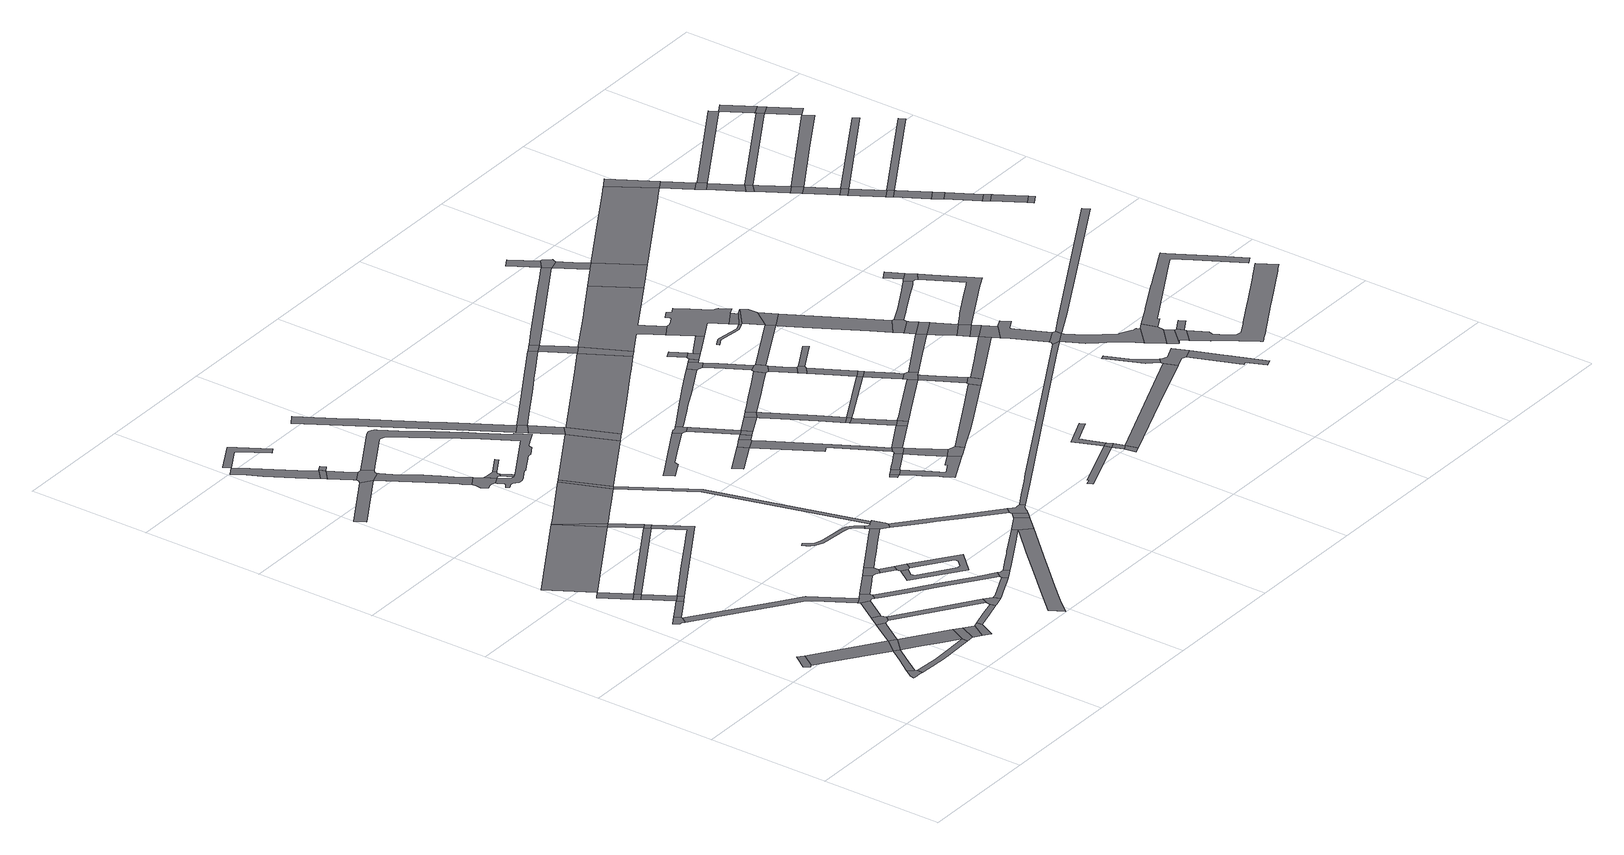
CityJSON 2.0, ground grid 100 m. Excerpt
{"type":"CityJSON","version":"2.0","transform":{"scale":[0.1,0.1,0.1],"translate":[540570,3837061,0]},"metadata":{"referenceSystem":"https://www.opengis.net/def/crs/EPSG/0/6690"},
"CityObjects":{
"road1":{"type":"Road","geometry":[{"type":"MultiSurface","lod":"1","boundaries":[[[0,1,2,3,4,5,6]]]}]},
"road2":{"type":"Road","geometry":[{"type":"MultiSurface","lod":"1","boundaries":[[[7,8,9,10,11,12,13,14,15,16]]]}]},
"road3":{"type":"Road","attributes":{"RoadStructureAttribute.sectionType":"1"},"geometry":[{"type":"MultiSurface","lod":"1","boundaries":[[[17,18,6,5,19,20,21,22,23]]]}]},
"road4":{"type":"Road","geometry":[{"type":"MultiSurface","lod":"1","boundaries":[[[24,25,26,27,28,29,30]]]}]},
"road5":{"type":"Road","attributes":{"RoadStructureAttribute.sectionType":"1"},"geometry":[{"type":"MultiSurface","lod":"1","boundaries":[[[22,31,7,16,32,33]]]}]},
"road6":{"type":"Road","attributes":{"RoadStructureAttribute.sectionType":"1"},"geometry":[{"type":"MultiSurface","lod":"1","boundaries":[[[34,35,36,37,15,14,38,39,40,41,42,43,44,45,46]]]}]},
"road7":{"type":"Road","attributes":{"RoadStructureAttribute.sectionType":"1"},"geometry":[{"type":"MultiSurface","lod":"1","boundaries":[[[47,48,24,30,49,50]]]}]},
"road8":{"type":"Road","attributes":{"RoadStructureAttribute.sectionType":"1"},"geometry":[{"type":"MultiSurface","lod":"1","boundaries":[[[51,52,53,54]]]}]},
"road9":{"type":"Road","geometry":[{"type":"MultiSurface","lod":"1","boundaries":[[[23,22,33,55]]]}]},
"road10":{"type":"Road","geometry":[{"type":"MultiSurface","lod":"1","boundaries":[[[54,53,56,57]]]}]},
"road11":{"type":"Road","attributes":{"RoadStructureAttribute.sectionType":"1"},"geometry":[{"type":"MultiSurface","lod":"1","boundaries":[[[57,56,47,58]]]}]},
"road12":{"type":"Road","geometry":[{"type":"MultiSurface","lod":"1","boundaries":[[[58,47,50,59]]]}]},
"road13":{"type":"Road","attributes":{"RoadStructureAttribute.sectionType":"1"},"geometry":[{"type":"MultiSurface","lod":"1","boundaries":[[[55,33,60,61,62,46,63]]]}]},
"road14":{"type":"Road","attributes":{"RoadStructureAttribute.sectionType":"1"},"geometry":[{"type":"MultiSurface","lod":"1","boundaries":[[[64,23,55,65,66,67]]]}]},
"road15":{"type":"Road","attributes":{"RoadStructureAttribute.sectionType":"1"},"geometry":[{"type":"MultiSurface","lod":"1","boundaries":[[[68,69,70,29,28,71,72,73,74,75,76]]]}]},
"road16":{"type":"Road","geometry":[{"type":"MultiSurface","lod":"1","boundaries":[[[77,78,64,67,79,80,81,82,83]]]}]},
"road17":{"type":"Road","geometry":[{"type":"MultiSurface","lod":"1","boundaries":[[[63,46,45,84,85,86]]]}]},
"road18":{"type":"Road","attributes":{"RoadStructureAttribute.sectionType":"1"},"geometry":[{"type":"MultiSurface","lod":"1","boundaries":[[[86,85,87,88,89]]]}]},
"road19":{"type":"Road","attributes":{"RoadStructureAttribute.sectionType":"1"},"geometry":[{"type":"MultiSurface","lod":"1","boundaries":[[[90,91,51,92]]]}]},
"road20":{"type":"Road","geometry":[{"type":"MultiSurface","lod":"1","boundaries":[[[93,94,89,88,95,96,97]]]}]},
"road21":{"type":"Road","attributes":{"RoadStructureAttribute.sectionType":"1"},"geometry":[{"type":"MultiSurface","lod":"1","boundaries":[[[98,99,77,83,100,101]]]}]},
"road22":{"type":"Road","attributes":{"RoadStructureAttribute.sectionType":"1"},"geometry":[{"type":"MultiSurface","lod":"1","boundaries":[[[102,54,57,103,104]]]}]},
"road23":{"type":"Road","geometry":[{"type":"MultiSurface","lod":"1","boundaries":[[[105,76,75,106,98,101,107,108,109,110,111,112]]]}]},
"road24":{"type":"Road","attributes":{"RoadStructureAttribute.sectionType":"1"},"geometry":[{"type":"MultiSurface","lod":"1","boundaries":[[[82,81,113,114]]]}]},
"road25":{"type":"Road","attributes":{"RoadStructureAttribute.sectionType":"1"},"geometry":[{"type":"MultiSurface","lod":"1","boundaries":[[[115,116,93,97,117,118,119]]]}]},
"road26":{"type":"Road","attributes":{"RoadStructureAttribute.sectionType":"1"},"geometry":[{"type":"MultiSurface","lod":"1","boundaries":[[[120,121,104,122,123,124,125,58,59]]]}]},
"road27":{"type":"Road","attributes":{"RoadStructureAttribute.sectionType":"1"},"geometry":[{"type":"MultiSurface","lod":"1","boundaries":[[[126,127,128,129]]]}]},
"road28":{"type":"Road","attributes":{"RoadStructureAttribute.sectionType":"1"},"geometry":[{"type":"MultiSurface","lod":"1","boundaries":[[[130,105,112,131,132]]]}]},
"road29":{"type":"Road","geometry":[{"type":"MultiSurface","lod":"1","boundaries":[[[114,113,115,119,133,134,135,136,137]]]}]},
"road30":{"type":"Road","attributes":{"RoadStructureAttribute.sectionType":"1"},"geometry":[{"type":"MultiSurface","lod":"1","boundaries":[[[138,139,140,141,142,143,144,145,146,147,148]]]}]},
"road31":{"type":"Road","geometry":[{"type":"MultiSurface","lod":"1","boundaries":[[[90,92,149]]]}]},
"road32":{"type":"Road","attributes":{"RoadStructureAttribute.sectionType":"1"},"geometry":[{"type":"MultiSurface","lod":"1","boundaries":[[[150,151,152,153,154,155,156,109,108,157,158,159,160,161,162]]]}]},
"road33":{"type":"Road","geometry":[{"type":"MultiSurface","lod":"1","boundaries":[[[163,130,132,164,165,166,167]]]}]},
"road34":{"type":"Road","geometry":[{"type":"MultiSurface","lod":"1","boundaries":[[[168,148,147,169,170]]]}]},
"road35":{"type":"Road","attributes":{"RoadStructureAttribute.sectionType":"1"},"geometry":[{"type":"MultiSurface","lod":"1","boundaries":[[[171,149,92,102,172]]]}]},
"road36":{"type":"Road","attributes":{"RoadStructureAttribute.sectionType":"1"},"geometry":[{"type":"MultiSurface","lod":"1","boundaries":[[[173,170,169,174,175,176]]]}]},
"road37":{"type":"Road","attributes":{"RoadStructureAttribute.sectionType":"1"},"geometry":[{"type":"MultiSurface","lod":"1","boundaries":[[[166,165,177,178]]]}]},
"road38":{"type":"Road","attributes":{"RoadStructureAttribute.sectionType":"1"},"geometry":[{"type":"MultiSurface","lod":"1","boundaries":[[[179,180,181,182,183,184,185,186,140]]]}]},
"road39":{"type":"Road","geometry":[{"type":"MultiSurface","lod":"1","boundaries":[[[172,102,104,121]]]}]},
"road40":{"type":"Road","geometry":[{"type":"MultiSurface","lod":"1","boundaries":[[[187,188,189,190,176,175,191,126,129,192,193,194,195,196,197]]]}]},
"road41":{"type":"Road","geometry":[{"type":"MultiSurface","lod":"1","boundaries":[[[198,199,200,201,168,170]]]}]},
"road42":{"type":"Road","attributes":{"RoadStructureAttribute.sectionType":"1"},"geometry":[{"type":"MultiSurface","lod":"1","boundaries":[[[202,203,137,136,204,205,206,207]]]}]},
"road43":{"type":"Road","geometry":[{"type":"MultiSurface","lod":"1","boundaries":[[[178,177,208,209,210,211]]]}]},
"road44":{"type":"Road","attributes":{"RoadStructureAttribute.sectionType":"1"},"geometry":[{"type":"MultiSurface","lod":"1","boundaries":[[[212,213,214,215,216,217,192,129,218,219,220,221,222]]]}]},
"road45":{"type":"Road","attributes":{"RoadStructureAttribute.sectionType":"1"},"geometry":[{"type":"MultiSurface","lod":"1","boundaries":[[[223,224,90,149,225,226,227,228,229]]]}]},
"road46":{"type":"Road","attributes":{"RoadStructureAttribute.sectionType":"1"},"geometry":[{"type":"MultiSurface","lod":"1","boundaries":[[[230,231,232,211,210,233,234,235,236,237,238,209,208]]]}]},
"road47":{"type":"Road","geometry":[{"type":"MultiSurface","lod":"1","boundaries":[[[239,162,161,202,207,240,241,242]]]}]},
"road48":{"type":"Road","geometry":[{"type":"MultiSurface","lod":"1","boundaries":[[[243,222,221,244,245,246,247,248,249,250,251]]]}]},
"road49":{"type":"Road","attributes":{"RoadStructureAttribute.sectionType":"1"},"geometry":[{"type":"MultiSurface","lod":"1","boundaries":[[[252,253,254,255,163,167,256,257,258,259]]]}]},
"road50":{"type":"Road","attributes":{"RoadStructureAttribute.sectionType":"1"},"geometry":[{"type":"MultiSurface","lod":"1","boundaries":[[[260,261,262,263,264,265,266,267,268,269,270,271,272,273,274,275,276,277,278,279,280,281,282,283,284,285,286,287]]]}]},
"road51":{"type":"Road","geometry":[{"type":"MultiSurface","lod":"1","boundaries":[[[288,289,290,291,251,250,292,293,294,295,296,297,298,299]]]}]},
"road52":{"type":"Road","attributes":{"RoadStructureAttribute.sectionType":"1"},"geometry":[{"type":"MultiSurface","lod":"1","boundaries":[[[300,301,302,303,304,305,306,307,308,309,310,311,312]]]}]},
"road53":{"type":"Road","geometry":[{"type":"MultiSurface","lod":"1","boundaries":[[[313,295,294,314,315,316,317,318]]]}]},
"road54":{"type":"Road","geometry":[{"type":"MultiSurface","lod":"1","boundaries":[[[319,223,229,320]]]}]},
"road55":{"type":"Road","geometry":[{"type":"MultiSurface","lod":"1","boundaries":[[[321,322,299,298]]]}]},
"road56":{"type":"Road","attributes":{"RoadStructureAttribute.sectionType":"1"},"geometry":[{"type":"MultiSurface","lod":"1","boundaries":[[[323,320,229,324,325,326]]]}]},
"road57":{"type":"Road","attributes":{"RoadStructureAttribute.sectionType":"1"},"geometry":[{"type":"MultiSurface","lod":"1","boundaries":[[[327,328,329,330,331,332,333,334,335,336,337,338,339,340,341,342,343,344,345,346,347,348,349,350,351,352,353,354,355,356,357,358,359,360,361,362,363,364,365,366,367,368,369,370,187,197,371,372,373,374,375,376,377,378,379,380,381,382,383,384,385,386,387,388,318,317,389,390,391,392,250,249]]]}]},
"road58":{"type":"Road","attributes":{"RoadStructureAttribute.sectionType":"1"},"geometry":[{"type":"MultiSurface","lod":"1","boundaries":[[[393,394,395,396,397,242,241,398,399,400,401,402]]]}]},
"road59":{"type":"Road","geometry":[{"type":"MultiSurface","lod":"1","boundaries":[[[403,404,405,406,326,325,407,408,409,410,287,286,252,259,411,412]]]}]},
"road60":{"type":"Road","attributes":{"RoadStructureAttribute.sectionType":"1"},"geometry":[{"type":"MultiSurface","lod":"1","boundaries":[[[413,319,320,414,415]]]}]},
"road61":{"type":"Road","attributes":{"RoadStructureAttribute.sectionType":"1"},"geometry":[{"type":"MultiSurface","lod":"1","boundaries":[[[416,417,418,419,420,421,422,423,424,425,426,427,428,429,430,431,432]]]}]},
"road62":{"type":"Road","attributes":{"RoadStructureAttribute.sectionType":"1"},"geometry":[{"type":"MultiSurface","lod":"1","boundaries":[[[433,434,435,436,437,438,412,411,439,440,441,442,443,444,445,446]]]}]},
"road63":{"type":"Road","geometry":[{"type":"MultiSurface","lod":"1","boundaries":[[[447,448,449,450,393,402,300,312,451,452]]]}]},
"road64":{"type":"Road","geometry":[{"type":"MultiSurface","lod":"1","boundaries":[[[432,431,430,429,453,454]]]}]},
"road65":{"type":"Road","geometry":[{"type":"MultiSurface","lod":"1","boundaries":[[[455,456,457,458,459,460,461,462,463,464]]]}]},
"road66":{"type":"Road","attributes":{"RoadStructureAttribute.sectionType":"1"},"geometry":[{"type":"MultiSurface","lod":"1","boundaries":[[[465,447,452,466]]]}]},
"road67":{"type":"Road","attributes":{"RoadStructureAttribute.sectionType":"1"},"geometry":[{"type":"MultiSurface","lod":"1","boundaries":[[[467,454,453,413,468]]]}]},
"road68":{"type":"Road","geometry":[{"type":"MultiSurface","lod":"1","boundaries":[[[469,470,471,472,446,445,465,466,473,474,475,476,477,478,479]]]}]},
"road69":{"type":"Road","geometry":[{"type":"MultiSurface","lod":"1","boundaries":[[[468,413,415,480,481,482]]]}]},
"road70":{"type":"Road","geometry":[{"type":"MultiSurface","lod":"1","boundaries":[[[483,484,485,486]]]}]},
"road71":{"type":"Road","geometry":[{"type":"MultiSurface","lod":"1","boundaries":[[[487,488,489,490,491,492]]]}]},
"road72":{"type":"Road","geometry":[{"type":"MultiSurface","lod":"1","boundaries":[[[493,494,487,492,495,496]]]}]},
"road73":{"type":"Road","geometry":[{"type":"MultiSurface","lod":"1","boundaries":[[[497,498,483,486,499,500]]]}]},
"road74":{"type":"Road","geometry":[{"type":"MultiSurface","lod":"1","boundaries":[[[501,502,503,455,464,504,505,506]]]}]},
"road75":{"type":"Road","attributes":{"RoadStructureAttribute.sectionType":"1"},"geometry":[{"type":"MultiSurface","lod":"1","boundaries":[[[507,497,500,508]]]}]},
"road76":{"type":"Road","attributes":{"RoadStructureAttribute.sectionType":"1"},"geometry":[{"type":"MultiSurface","lod":"1","boundaries":[[[509,505,504,507,510]]]}]},
"road77":{"type":"Road","geometry":[{"type":"MultiSurface","lod":"1","boundaries":[[[511,512,513,514,515,493,496,516,517,518,519,520]]]}]},
"road78":{"type":"Road","attributes":{"RoadStructureAttribute.sectionType":"1"},"geometry":[{"type":"MultiSurface","lod":"1","boundaries":[[[521,522,499,486,523,524,525,526,527]]]}]},
"road79":{"type":"Road","geometry":[{"type":"MultiSurface","lod":"1","boundaries":[[[528,529,530,531,532,533,534,535,536,537,495,492,538,539,540,541,542,543,544,545,546,547,548]]]}]},
"road80":{"type":"Road","geometry":[{"type":"MultiSurface","lod":"1","boundaries":[[[510,507,508,549]]]}]},
"road81":{"type":"Road","attributes":{"RoadStructureAttribute.sectionType":"1"},"geometry":[{"type":"MultiSurface","lod":"1","boundaries":[[[550,551,432,454,552,553,554,555,556,557]]]}]},
"road82":{"type":"Road","geometry":[{"type":"MultiSurface","lod":"1","boundaries":[[[527,526,558,559,560,511,520,561,562]]]}]},
"road83":{"type":"Road","attributes":{"RoadStructureAttribute.sectionType":"1"},"geometry":[{"type":"MultiSurface","lod":"1","boundaries":[[[563,564,510,549,565]]]}]},
"road84":{"type":"Road","attributes":{"RoadStructureAttribute.sectionType":"1"},"geometry":[{"type":"MultiSurface","lod":"1","boundaries":[[[566,567,561,520,568,548,569]]]}]},
"road85":{"type":"Road","attributes":{"RoadStructureAttribute.sectionType":"1"},"geometry":[{"type":"MultiSurface","lod":"1","boundaries":[[[570,571,572,482,481,573,574,575,576,577,578,579]]]}]},
"road86":{"type":"Road","geometry":[{"type":"MultiSurface","lod":"1","boundaries":[[[580,581,569,548,547,582,583,584]]]}]},
"road87":{"type":"Road","geometry":[{"type":"MultiSurface","lod":"1","boundaries":[[[585,563,565,586]]]}]},
"road88":{"type":"Road","attributes":{"RoadStructureAttribute.sectionType":"1"},"geometry":[{"type":"MultiSurface","lod":"1","boundaries":[[[587,527,562,588]]]}]},
"road89":{"type":"Road","attributes":{"RoadStructureAttribute.sectionType":"1"},"geometry":[{"type":"MultiSurface","lod":"1","boundaries":[[[589,590,591,592,593,594,501,506,595,596,597,598,599,600]]]}]},
"road90":{"type":"Road","attributes":{"RoadStructureAttribute.sectionType":"1"},"geometry":[{"type":"MultiSurface","lod":"1","boundaries":[[[601,602,603,586,565,604,605,606,607,608,609]]]}]},
"road91":{"type":"Road","attributes":{"RoadStructureAttribute.sectionType":"1"},"geometry":[{"type":"MultiSurface","lod":"1","boundaries":[[[610,611,612,613,614,615,616,617]]]}]},
"road92":{"type":"Road","geometry":[{"type":"MultiSurface","lod":"1","boundaries":[[[609,608,618,619]]]}]},
"road93":{"type":"Road","attributes":{"RoadStructureAttribute.sectionType":"1"},"geometry":[{"type":"MultiSurface","lod":"1","boundaries":[[[620,619,618,621,622,623,587,624]]]}]},
"road94":{"type":"Road","geometry":[{"type":"MultiSurface","lod":"1","boundaries":[[[624,587,588,625]]]}]},
"road95":{"type":"Road","attributes":{"RoadStructureAttribute.sectionType":"1"},"geometry":[{"type":"MultiSurface","lod":"1","boundaries":[[[626,627,628,629,630,585,586,631,632,633,634]]]}]},
"road96":{"type":"Road","geometry":[{"type":"MultiSurface","lod":"1","boundaries":[[[635,636,637,638,639,550,557,640]]]}]},
"road97":{"type":"Road","attributes":{"RoadStructureAttribute.sectionType":"1"},"geometry":[{"type":"MultiSurface","lod":"1","boundaries":[[[641,642,640,557,643,644,645]]]}]},
"road98":{"type":"Road","geometry":[{"type":"MultiSurface","lod":"1","boundaries":[[[646,610,617,647]]]}]},
"road99":{"type":"Road","attributes":{"RoadStructureAttribute.sectionType":"1"},"geometry":[{"type":"MultiSurface","lod":"1","boundaries":[[[647,617,648,649]]]}]},
"road100":{"type":"Road","geometry":[{"type":"MultiSurface","lod":"1","boundaries":[[[649,648,650,651]]]}]},
"road101":{"type":"Road","attributes":{"RoadStructureAttribute.sectionType":"1"},"geometry":[{"type":"MultiSurface","lod":"1","boundaries":[[[652,653,609,619,654,655,656,657]]]}]},
"road102":{"type":"Road","geometry":[{"type":"MultiSurface","lod":"1","boundaries":[[[645,644,570,579,658]]]}]},
"road103":{"type":"Road","attributes":{"RoadStructureAttribute.sectionType":"1"},"geometry":[{"type":"MultiSurface","lod":"1","boundaries":[[[659,660,661,662,663,584,583,664,665,666,667,668]]]}]},
"road104":{"type":"Road","attributes":{"RoadStructureAttribute.sectionType":"1"},"geometry":[{"type":"MultiSurface","lod":"1","boundaries":[[[669,670,671,672,610,646]]]}]},
"road105":{"type":"Road","geometry":[{"type":"MultiSurface","lod":"1","boundaries":[[[673,589,600,674,675,676]]]}]},
"road106":{"type":"Road","attributes":{"RoadStructureAttribute.sectionType":"1"},"geometry":[{"type":"MultiSurface","lod":"1","boundaries":[[[677,678,679,680,624,625,681,682,683]]]}]},
"road107":{"type":"Road","attributes":{"RoadStructureAttribute.sectionType":"1"},"geometry":[{"type":"MultiSurface","lod":"1","boundaries":[[[684,685,686,687,688,689,479,478,690,691,692,693,694]]]}]},
"road108":{"type":"Road","attributes":{"RoadStructureAttribute.sectionType":"1"},"geometry":[{"type":"MultiSurface","lod":"1","boundaries":[[[695,673,676,696]]]}]},
"road109":{"type":"Road","attributes":{"RoadStructureAttribute.sectionType":"1"},"geometry":[{"type":"MultiSurface","lod":"1","boundaries":[[[697,698,675,674,699,700,701,702]]]}]},
"road110":{"type":"Road","geometry":[{"type":"MultiSurface","lod":"1","boundaries":[[[703,704,705,706]]]}]},
"road111":{"type":"Road","geometry":[{"type":"MultiSurface","lod":"1","boundaries":[[[707,708,702,701,626,634,709,710,711,712,713,714]]]}]},
"road112":{"type":"Road","geometry":[{"type":"MultiSurface","lod":"1","boundaries":[[[706,705,695,696,715,716]]]}]},
"road113":{"type":"Road","attributes":{"RoadStructureAttribute.sectionType":"1"},"geometry":[{"type":"MultiSurface","lod":"1","boundaries":[[[717,711,710,718,719,720]]]}]},
"road114":{"type":"Road","geometry":[{"type":"MultiSurface","lod":"1","boundaries":[[[721,722,720,719,723,724,725,726]]]}]},
"road115":{"type":"Road","attributes":{"RoadStructureAttribute.sectionType":"1"},"geometry":[{"type":"MultiSurface","lod":"1","boundaries":[[[727,724,723,728,652,729]]]}]},
"road116":{"type":"Road","geometry":[{"type":"MultiSurface","lod":"1","boundaries":[[[729,652,657,730]]]}]},
"road117":{"type":"Road","attributes":{"RoadStructureAttribute.sectionType":"1"},"geometry":[{"type":"MultiSurface","lod":"1","boundaries":[[[731,732,733,716,715,734,735,736]]]}]},
"road118":{"type":"Road","attributes":{"RoadStructureAttribute.sectionType":"1"},"geometry":[{"type":"MultiSurface","lod":"1","boundaries":[[[737,730,657,738,739,740]]]}]},
"road119":{"type":"Road","geometry":[{"type":"MultiSurface","lod":"1","boundaries":[[[741,740,739,677,683,742,743,744]]]}]},
"road120":{"type":"Road","geometry":[{"type":"MultiSurface","lod":"1","boundaries":[[[745,746,747,748,721,726]]]}]},
"road121":{"type":"Road","attributes":{"RoadStructureAttribute.sectionType":"1"},"geometry":[{"type":"MultiSurface","lod":"1","boundaries":[[[749,750,742,683,751,752,753,754]]]}]},
"road122":{"type":"Road","attributes":{"RoadStructureAttribute.sectionType":"1"},"geometry":[{"type":"MultiSurface","lod":"1","boundaries":[[[755,756,757,758,759,635,640,760,761,762]]]}]},
"road123":{"type":"Road","geometry":[{"type":"MultiSurface","lod":"1","boundaries":[[[763,764,765,766,645,658,767,768,769,770,771,772,773,774,775,776,777]]]}]},
"road124":{"type":"Road","attributes":{"RoadStructureAttribute.sectionType":"1"},"geometry":[{"type":"MultiSurface","lod":"1","boundaries":[[[778,714,713,779]]]}]},
"road125":{"type":"Road","geometry":[{"type":"MultiSurface","lod":"1","boundaries":[[[754,753,659,668,780,781]]]}]},
"road126":{"type":"Road","geometry":[{"type":"MultiSurface","lod":"1","boundaries":[[[782,783,784,785,786,787,788,789,790,791,792,793,794,795]]]}]},
"road127":{"type":"Road","attributes":{"RoadStructureAttribute.sectionType":"1"},"geometry":[{"type":"MultiSurface","lod":"1","boundaries":[[[796,649,651,797,798]]]}]},
"road128":{"type":"Road","geometry":[{"type":"MultiSurface","lod":"1","boundaries":[[[799,800,801,802,803,804,805,806,807,808,809,810,811,771,770,812,731,736,813,814,815]]]}]},
"road129":{"type":"Road","attributes":{"RoadStructureAttribute.sectionType":"1"},"geometry":[{"type":"MultiSurface","lod":"1","boundaries":[[[816,817,744,743,818,819]]]}]},
"road130":{"type":"Road","attributes":{"RoadStructureAttribute.sectionType":"1"},"geometry":[{"type":"MultiSurface","lod":"1","boundaries":[[[815,814,782,820]]]}]},
"road131":{"type":"Road","geometry":[{"type":"MultiSurface","lod":"1","boundaries":[[[821,820,782,795,822]]]}]},
"road132":{"type":"Road","attributes":{"RoadStructureAttribute.sectionType":"1"},"geometry":[{"type":"MultiSurface","lod":"1","boundaries":[[[823,821,822,778,824]]]}]},
"road133":{"type":"Road","attributes":{"RoadStructureAttribute.sectionType":"1"},"geometry":[{"type":"MultiSurface","lod":"1","boundaries":[[[825,826,827,781,780,828]]]}]},
"road134":{"type":"Road","geometry":[{"type":"MultiSurface","lod":"1","boundaries":[[[824,778,779,829]]]}]},
"road135":{"type":"Road","attributes":{"RoadStructureAttribute.sectionType":"1"},"geometry":[{"type":"MultiSurface","lod":"1","boundaries":[[[829,779,830,831,832,833,834]]]}]},
"road136":{"type":"Road","attributes":{"RoadStructureAttribute.sectionType":"1"},"geometry":[{"type":"MultiSurface","lod":"1","boundaries":[[[835,836,837,755,838]]]}]},
"road137":{"type":"Road","geometry":[{"type":"MultiSurface","lod":"1","boundaries":[[[834,833,839,840,841,842]]]}]},
"road138":{"type":"Road","geometry":[{"type":"MultiSurface","lod":"1","boundaries":[[[838,755,762,843,844,845,846,847,848]]]}]},
"road139":{"type":"Road","attributes":{"RoadStructureAttribute.sectionType":"1"},"geometry":[{"type":"MultiSurface","lod":"1","boundaries":[[[849,840,839,816,850]]]}]},
"road140":{"type":"Road","geometry":[{"type":"MultiSurface","lod":"1","boundaries":[[[851,852,763,777,853,854]]]}]},
"road141":{"type":"Road","geometry":[{"type":"MultiSurface","lod":"1","boundaries":[[[855,850,816,819,856]]]}]},
"road142":{"type":"Road","attributes":{"RoadStructureAttribute.sectionType":"1"},"geometry":[{"type":"MultiSurface","lod":"1","boundaries":[[[857,858,844,843,852,851]]]}]},
"road143":{"type":"Road","attributes":{"RoadStructureAttribute.sectionType":"1"},"geometry":[{"type":"MultiSurface","lod":"1","boundaries":[[[859,856,819,860,861,862]]]}]},
"road144":{"type":"Road","geometry":[{"type":"MultiSurface","lod":"1","boundaries":[[[862,861,863,864]]]}]},
"road145":{"type":"Road","geometry":[{"type":"MultiSurface","lod":"1","boundaries":[[[865,866,867,868,869,870,871,872]]]}]},
"road146":{"type":"Road","attributes":{"RoadStructureAttribute.sectionType":"1"},"geometry":[{"type":"MultiSurface","lod":"1","boundaries":[[[864,863,825,873]]]}]},
"road147":{"type":"Road","geometry":[{"type":"MultiSurface","lod":"1","boundaries":[[[873,825,828,874,875]]]}]},
"road148":{"type":"Road","attributes":{"RoadStructureAttribute.sectionType":"1"},"geometry":[{"type":"MultiSurface","lod":"1","boundaries":[[[876,877,878,879,880,875,874,881,882,883]]]}]},
"road149":{"type":"Road","geometry":[{"type":"MultiSurface","lod":"1","boundaries":[[[883,882,884,684,694,885,886]]]}]},
"road150":{"type":"Road","geometry":[{"type":"MultiSurface","lod":"1","boundaries":[[[887,888,889,872,871,796,798,890,891,892]]]}]},
"road151":{"type":"Road","attributes":{"RoadStructureAttribute.sectionType":"1"},"geometry":[{"type":"MultiSurface","lod":"1","boundaries":[[[893,894,895,896,897,898,899,900,901,892,891]]]}]},
"road152":{"type":"Road","attributes":{"RoadStructureAttribute.sectionType":"1"},"geometry":[{"type":"MultiSurface","lod":"1","boundaries":[[[902,903,904,905,906,907,908,909,694,910,911,912,913,914,915]]]}]},
"road153":{"type":"Road","attributes":{"RoadStructureAttribute.sectionType":"1"},"geometry":[{"type":"MultiSurface","lod":"1","boundaries":[[[916,917,918,919,920,921,922,842,841,923,924,925,926,927,928,929,930]]]}]},
"road154":{"type":"Road","geometry":[{"type":"MultiSurface","lod":"1","boundaries":[[[931,915,914,932,933,934]]]}]},
"road155":{"type":"Road","attributes":{"RoadStructureAttribute.sectionType":"1"},"geometry":[{"type":"MultiSurface","lod":"1","boundaries":[[[933,932,935,936]]]}]},
"road156":{"type":"Road","geometry":[{"type":"MultiSurface","lod":"1","boundaries":[[[937,938,936,935,939,940,941,942,943,944,945]]]}]},
"road157":{"type":"Road","attributes":{"RoadStructureAttribute.sectionType":"1"},"geometry":[{"type":"MultiSurface","lod":"1","boundaries":[[[946,947,948,949,950,951,952,953,954,955,956,957,958,959,960,961,862,864]]]}]},
"road158":{"type":"Road","geometry":[{"type":"MultiSurface","lod":"1","boundaries":[[[962,963,964,965]]]}]},
"road159":{"type":"Road","geometry":[{"type":"MultiSurface","lod":"1","boundaries":[[[965,964,916,930,966,954,953]]]}]},
"road160":{"type":"Road","geometry":[{"type":"MultiSurface","lod":"1","boundaries":[[[967,968,969,945,944]]]}]},
"road161":{"type":"Road","attributes":{"RoadStructureAttribute.sectionType":"1"},"geometry":[{"type":"MultiSurface","lod":"1","boundaries":[[[970,971,972,973,851,854,974,975,976,977]]]}]},
"road162":{"type":"Road","attributes":{"RoadStructureAttribute.sectionType":"1"},"geometry":[{"type":"MultiSurface","lod":"1","boundaries":[[[978,979,980,981,982,983,984,985,986,987,988,989,990,991,943,942,992,993,994,995,996,997,998,999,1000,1001,1002,1003,1004,1005,1006]]]}]},
"road163":{"type":"Road","attributes":{"RoadStructureAttribute.sectionType":"1"},"geometry":[{"type":"MultiSurface","lod":"1","boundaries":[[[1007,1008,886,885,1009,1010,1011,1012]]]}]},
"road164":{"type":"Road","attributes":{"RoadStructureAttribute.sectionType":"1"},"geometry":[{"type":"MultiSurface","lod":"1","boundaries":[[[1013,1014,1015,1016,1017,1018,1019,1020,1021,1022,1023,1024,1025,1026,1027,1028,1029,1030,1031,1032,931,934]]]}]},
"road165":{"type":"Road","geometry":[{"type":"MultiSurface","lod":"1","boundaries":[[[1033,1034,1035,970,977,1036]]]}]},
"road166":{"type":"Road","attributes":{"RoadStructureAttribute.sectionType":"1"},"geometry":[{"type":"MultiSurface","lod":"1","boundaries":[[[1036,977,1037,1038]]]}]},
"road167":{"type":"Road","geometry":[{"type":"MultiSurface","lod":"1","boundaries":[[[1039,1038,1037,1040,1041,1042,1043]]]}]},
"road168":{"type":"Road","attributes":{"RoadStructureAttribute.sectionType":"1"},"geometry":[{"type":"MultiSurface","lod":"1","boundaries":[[[1041,1040,1044,1045]]]}]},
"road169":{"type":"Road","geometry":[{"type":"MultiSurface","lod":"1","boundaries":[[[1045,1044,1046,1047,1048]]]}]},
"road170":{"type":"Road","attributes":{"RoadStructureAttribute.sectionType":"1"},"geometry":[{"type":"MultiSurface","lod":"1","boundaries":[[[1049,1050,1048,1047,1051,1052]]]}]},
"road171":{"type":"Road","geometry":[{"type":"MultiSurface","lod":"1","boundaries":[[[1052,1051,1053,1054]]]}]},
"road172":{"type":"Road","attributes":{"RoadStructureAttribute.sectionType":"1"},"geometry":[{"type":"MultiSurface","lod":"1","boundaries":[[[1055,1054,1053,1056,1057]]]}]},
"road173":{"type":"Road","geometry":[{"type":"MultiSurface","lod":"1","boundaries":[[[1057,1056,1058,1059]]]}]},
"road174":{"type":"Road","attributes":{"RoadStructureAttribute.sectionType":"1"},"geometry":[{"type":"MultiSurface","lod":"1","boundaries":[[[1059,1058,1060,1061]]]}]},
"road175":{"type":"Road","geometry":[{"type":"MultiSurface","lod":"1","boundaries":[[[1061,1060,1062,1063]]]}]},
"road176":{"type":"Road","attributes":{"RoadStructureAttribute.sectionType":"1"},"geometry":[{"type":"MultiSurface","lod":"1","boundaries":[[[1064,1065,1063,1062,1066,1067]]]}]},
"road177":{"type":"Road","geometry":[{"type":"MultiSurface","lod":"1","boundaries":[[[1067,1066,1068,1069]]]}]},
"road178":{"type":"Road","attributes":{"RoadStructureAttribute.sectionType":"1"},"geometry":[{"type":"MultiSurface","lod":"1","boundaries":[[[1069,1068,1070,1071]]]}]},
"road179":{"type":"Road","geometry":[{"type":"MultiSurface","lod":"1","boundaries":[[[1072,1071,1070,1073,1074]]]}]},
"road180":{"type":"Road","attributes":{"RoadStructureAttribute.sectionType":"1"},"geometry":[{"type":"MultiSurface","lod":"1","boundaries":[[[1075,1043,1042,1076]]]}]},
"road181":{"type":"Road","attributes":{"RoadStructureAttribute.sectionType":"1"},"geometry":[{"type":"MultiSurface","lod":"1","boundaries":[[[1077,1078,1074,1073,1079,1080]]]}]},
"road182":{"type":"Road","geometry":[{"type":"MultiSurface","lod":"1","boundaries":[[[1080,1079,1081,1082]]]}]},
"road183":{"type":"Road","attributes":{"RoadStructureAttribute.sectionType":"1"},"geometry":[{"type":"MultiSurface","lod":"1","boundaries":[[[1083,1045,1048,1084]]]}]},
"road184":{"type":"Road","attributes":{"RoadStructureAttribute.sectionType":"1"},"geometry":[{"type":"MultiSurface","lod":"1","boundaries":[[[1085,1086,1052,1054,1087,1088]]]}]},
"road185":{"type":"Road","attributes":{"RoadStructureAttribute.sectionType":"1"},"geometry":[{"type":"MultiSurface","lod":"1","boundaries":[[[1089,1057,1059,1090]]]}]},
"road186":{"type":"Road","attributes":{"RoadStructureAttribute.sectionType":"1"},"geometry":[{"type":"MultiSurface","lod":"1","boundaries":[[[1091,1061,1063,1092]]]}]},
"road187":{"type":"Road","attributes":{"RoadStructureAttribute.sectionType":"1"},"geometry":[{"type":"MultiSurface","lod":"1","boundaries":[[[1093,1076,1094,1095]]]}]},
"road188":{"type":"Road","geometry":[{"type":"MultiSurface","lod":"1","boundaries":[[[1095,1094,1083,1084,1096,1097]]]}]},
"road189":{"type":"Road","attributes":{"RoadStructureAttribute.sectionType":"1"},"geometry":[{"type":"MultiSurface","lod":"1","boundaries":[[[1096,1084,1085,1098]]]}]}
},
"vertices":[
[309,1191,0],[226,1073,0],[254,1027,0],[264,1033,0],[271,1037,0],[274,1039,0],[357,1157,0],
[614,438,0],[578,385,0],[572,377,0],[559,339,0],[569,338,0],[581,337,0],[629,335,0],[660,333,0],[662,379,0],[652,398,0],
[871,796,0],[529,1035,0],[409,943,0],[642,779,0],[772,687,0],[782,680,0],[875,792,0],
[250,2235,0],[171,2186,0],[198,2141,0],[218,2143,0],[241,2126,0],[276,2177,0],[277,2190,0],
[705,567,0],[758,551,0],[827,651,0],
[1076,373,0],[1042,371,0],[864,367,0],[805,371,0],[725,329,0],[801,325,0],[854,323,0],[880,322,0],[966,324,0],[1049,326,0],[1187,332,0],[1213,333,0],[1211,380,0],
[444,2353,0],[322,2279,0],[348,2233,0],[471,2308,0],
[210,2883,0],[149,2844,0],[283,2622,0],[347,2657,0],
[932,753,0],
[313,2573,0],[374,2611,0],
[507,2392,0],
[534,2347,0],
[956,560,0],[1092,464,0],[1189,395,0],[1278,511,0],
[1013,996,0],[942,768,0],[1061,942,0],[1072,957,0],
[1131,1490,0],[1039,1639,0],[852,1772,0],[746,1771,0],[856,1696,0],[991,1600,0],[1061,1488,0],[1188,1285,0],[1240,1313,0],
[1071,1082,0],[1020,1007,0],[1078,957,0],[1089,958,0],[1113,961,0],[1141,1002,0],[1131,1041,0],
[1270,335,0],[1274,336,0],[1338,468,0],
[1288,325,0],[1335,292,0],[1412,416,0],
[798,3713,0],[6,3228,0],[1007,3369,0],
[1454,428,0],[1414,417,0],[1371,267,0],[1395,250,0],[1460,381,0],
[1199,1269,0],[1081,1095,0],[1142,1056,0],[1262,1229,0],
[1145,3146,0],[1139,3079,0],[1171,3099,0],
[1297,1348,0],[1197,1271,0],[1288,1234,0],[1305,1223,0],[1334,1265,0],[1335,1283,0],[1335,1285,0],[1335,1286,0],
[1730,544,0],[1752,590,0],
[1724,504,0],[1590,467,0],[1466,383,0],[1597,419,0],[1733,459,0],
[1377,2862,0],[1215,3126,0],[1307,2881,0],[1244,2843,0],[1115,2764,0],[870,2615,0],
[471,5170,0],[1,4885,0],[50,4805,0],[557,5111,0],
[1520,1484,0],[1493,1384,0],[1557,1423,0],
[1751,464,0],[1775,472,0],[1796,478,0],[1836,490,0],[1818,545,0],
[352,5635,0],[172,5928,0],[102,6041,0],[24,5992,0],[88,5890,0],[107,5858,0],[142,5786,0],[259,5583,0],[308,5508,0],[354,5433,0],[433,5504,0],
[1049,3395,0],
[2009,799,0],[1977,820,0],[1757,972,0],[1706,1007,0],[1686,1021,0],[1522,1134,0],[1360,1247,0],[1349,1193,0],[1512,1078,0],[1708,942,0],[1928,790,0],[2085,680,0],[2116,725,0],
[1616,1543,0],[1593,1421,0],[1623,1400,0],[1653,1443,0],[1653,1482,0],
[445,5512,0],[379,5392,0],[463,5467,0],
[1117,3284,0],[1186,3171,0],
[558,5305,0],[480,5228,0],[488,5215,0],[584,5269,0],
[1726,1329,0],[1756,1373,0],
[289,6150,0],[301,6150,0],[311,6143,0],[446,5927,0],[495,5957,0],[361,6178,0],[323,6235,0],[74,6093,0],
[625,5271,0],[612,5266,0],[600,5264,0],[590,5266,0],[486,5190,0],[651,5146,0],[650,5156,0],[651,5163,0],[656,5173,0],[661,5179,0],[672,5189,0],
[503,5490,0],[515,5498,0],[490,5537,0],[467,5524,0],
[2083,661,0],[1849,548,0],[1848,494,0],[1925,531,0],[2046,590,0],[2104,620,0],
[1730,1299,0],[1777,1268,0],[1807,1273,0],[1835,1320,0],
[969,4617,0],[958,4632,0],[889,4756,0],[826,4866,0],[705,5054,0],[657,5135,0],[799,4708,0],[876,4580,0],[885,4562,0],[925,4507,0],[1006,4559,0],
[1310,4025,0],[844,3740,0],[1062,3403,0],[1167,3467,0],[1344,3575,0],[1394,3605,0],[1466,3650,0],
[1648,1180,0],[2030,912,0],[2183,1073,0],[2085,1076,0],[2087,1048,0],[2038,994,0],[2010,993,0],[1740,1181,0],[1736,1212,0],
[2138,710,0],[2152,645,0],[2193,668,0],[2168,710,0],
[1040,4506,0],[928,4465,0],[923,4427,0],[954,4380,0],[989,4395,0],[1016,4393,0],[1036,4381,0],[1096,4411,0],[1055,4493,0],
[2084,1830,0],[2073,1822,0],[2009,1783,0],[1645,1560,0],[1753,1544,0],[1813,1580,0],[1992,1689,0],[2126,1772,0],
[2071,1917,0],[2052,1944,0],[2030,1964,0],[2005,1979,0],[1983,1987,0],[1947,1993,0],[1773,2008,0],[1738,2012,0],[1706,2024,0],[1682,2037,0],[1665,2052,0],[1649,2074,0],[1636,2100,0],[1609,2084,0],[1622,2057,0],[1641,2030,0],[1664,2011,0],[1692,1995,0],[1730,1980,0],[1769,1976,0],[1943,1961,0],[1975,1956,0],[1991,1950,0],[2011,1938,0],[2027,1923,0],[2044,1900,0],[2067,1862,0],[2092,1882,0],
[1139,4488,0],[1130,4487,0],[1105,4486,0],[1075,4489,0],[1113,4419,0],[1123,4419,0],[1138,4412,0],[1158,4429,0],[1158,4439,0],[1158,4457,0],[1168,4463,0],[1153,4489,0],
[2693,956,0],[2657,918,0],[2472,724,0],[2278,518,0],[2090,319,0],[1896,116,0],[1961,7,0],[2060,128,0],[2200,276,0],[2366,450,0],[2499,589,0],[2583,676,0],[2774,878,0],
[1203,4354,0],[1140,4408,0],[1164,4367,0],[1176,4346,0],[1187,4327,0],[1214,4335,0],
[1339,4043,0],[1496,3668,0],
[1319,4553,0],[1304,4578,0],
[1835,3118,0],[1802,3108,0],[2139,1868,0],[2171,1881,0],
[1044,4368,0],[1050,4358,0],[1069,4328,0],[1067,4311,0],[1031,4286,0],[1047,4259,0],[1085,4279,0],[1105,4274,0],[1145,4247,0],[1173,4245,0],[1192,4252,0],[1210,4260,0],[1227,4271,0],[1251,4286,0],[1294,4313,0],[1312,4311,0],[1319,4315,0],[1486,4415,0],[1513,4410,0],[1598,4466,0],[1600,4484,0],[1607,4496,0],[1694,4541,0],[1752,4570,0],[1683,4684,0],[1678,4679,0],[1668,4682,0],[1531,4910,0],[1503,4955,0],[1488,4980,0],[1375,5159,0],[1365,5175,0],[1267,5308,0],[1146,5509,0],[1135,5522,0],[1127,5529,0],[1119,5534,0],[1109,5539,0],[1097,5541,0],[1083,5540,0],[1069,5537,0],[1056,5532,0],[722,5330,0],[690,5310,0],[761,5242,0],[788,5258,0],[1040,5409,0],[1050,5412,0],[1061,5413,0],[1071,5412,0],[1082,5410,0],[1094,5404,0],[1112,5391,0],[1286,5131,0],[1312,5090,0],[1313,5088,0],[1408,4949,0],[1428,4917,0],[1449,4890,0],[1629,4581,0],[1628,4581,0],[1230,4345,0],[1180,4327,0],[1167,4327,0],[1149,4334,0],[1124,4371,0],
[2670,998,0],[2534,920,0],[2398,843,0],[2379,831,0],[2304,789,0],[2236,693,0],[2363,766,0],[2482,834,0],[2578,889,0],[2692,958,0],
[2214,1786,0],[2213,1788,0],[2189,1887,0],[2174,1882,0],[2140,1864,0],[2130,1857,0],[2117,1861,0],[2104,1870,0],[2185,1722,0],[2220,1763,0],
[1887,4378,0],[1498,3670,0],[2044,4004,0],
[1777,4752,0],[1739,4815,0],[1527,5163,0],[1457,5277,0],[1318,5505,0],[1193,5707,0],[1153,5772,0],[945,6112,0],[862,6057,0],[1058,5738,0],[1342,5276,0],[1429,5132,0],[1441,5112,0],[1703,4680,0],[1728,4696,0],[1729,4696,0],[1789,4733,0],
[2876,1212,0],[2831,1249,0],[2788,1285,0],[2597,1445,0],[2417,1598,0],[2261,1729,0],[2279,1643,0],[2391,1548,0],[2447,1501,0],[2570,1396,0],[2840,1169,0],[2847,1164,0],[2858,1154,0],[2894,1197,0],
[2811,1080,0],[2802,1075,0],[2709,1021,0],[2680,1004,0],[2842,949,0],[2878,987,0],
[1750,4603,0],[1828,4672,0],
[2356,3769,0],[2086,3615,0],[1872,3493,0],[1829,3469,0],[1875,3396,0],[1928,3425,0],[2017,3473,0],[2025,3509,0],[2140,3573,0],[2389,3712,0],
[2859,1130,0],[2926,1037,0],
[1830,4668,0],[1964,4446,0],
[2958,1155,0],[2948,1154,0],[2944,1154,0],[2905,1187,0],[2944,1056,0],[2945,1058,0],[2949,1062,0],[2958,1074,0],[2980,1104,0],[3010,1121,0],[2990,1157,0],
[2098,4037,0],[2131,4057,0],[1973,4431,0],
[2464,3275,0],[2200,3130,0],[2241,3056,0],[2506,3199,0],
[2788,2158,0],[2767,2146,0],[2764,2144,0],[2792,2091,0],[2821,2102,0],[2827,2105,0],
[2854,2197,0],[2843,2191,0],[2888,2137,0],[2885,2143,0],
[2559,3328,0],[2492,3290,0],[2605,3245,0],[2600,3254,0],
[2436,3799,0],[2400,3778,0],[2393,3790,0],[2427,3699,0],[2480,3729,0],[2465,3756,0],
[2618,3360,0],[2658,3285,0],
[2493,3707,0],[2670,3387,0],
[3049,2310,0],[3041,2306,0],[3036,2303,0],[2929,2241,0],[2916,2233,0],[2895,2149,0],[2904,2154,0],[2957,2184,0],[3047,2235,0],[3083,2256,0],
[3023,2511,0],[2653,3160,0],[2785,2726,0],[2833,2752,0],[3033,2394,0],[3065,2338,0],[3105,2369,0],
[3136,1921,0],[3134,1920,0],[3136,1916,0],[3141,1903,0],[3083,1869,0],[3053,1851,0],[3028,1894,0],[2976,1985,0],[2950,2029,0],[2920,2082,0],[2891,1996,0],[2900,1981,0],[2912,1961,0],[2923,1942,0],[2976,1852,0],[2987,1831,0],[2999,1812,0],[3032,1756,0],[3092,1787,0],[3300,1892,0],[3236,1976,0],
[2710,3313,0],
[2682,5281,0],[1891,4795,0],[1964,4755,0],[2237,4923,0],[2325,4977,0],[2393,5019,0],[2506,5088,0],[2721,5221,0],
[3066,2336,0],[3061,2319,0],[3061,2317,0],[3152,2300,0],[3147,2307,0],
[2839,3484,0],[2677,3391,0],[2883,3405,0],
[3257,2129,0],[3241,2155,0],[3162,2112,0],[3318,2030,0],
[2865,4976,0],[2644,4840,0],[1981,4436,0],[2145,4065,0],[2194,4095,0],[2511,4289,0],[2554,4316,0],[2852,4499,0],[2914,4537,0],[3063,4630,0],
[3366,2015,0],[3334,2025,0],[3313,1899,0],[3413,1949,0],[3384,2010,0],
[2902,3520,0],[2942,3449,0],
[3381,2531,0],[3420,2461,0],
[3146,4212,0],[3077,4174,0],[2906,4078,0],[2674,3940,0],[2594,3893,0],[2457,3811,0],[2482,3765,0],[2669,3868,0],[2734,3904,0],[2906,3997,0],[3042,4073,0],[3180,4150,0],
[3238,2929,0],[3155,3076,0],[2960,3419,0],[2894,3387,0],[2970,3252,0],[3102,3016,0],[3182,2876,0],[3197,2848,0],[3263,2885,0],
[4015,1149,0],[3564,972,0],[3556,969,0],[3561,956,0],[3532,946,0],[3518,941,0],[3534,898,0],[4033,1099,0],
[3214,2819,0],[3276,2849,0],
[3281,2839,0],[3221,2806,0],[3256,2744,0],[3313,2647,0],[3438,2564,0],
[3478,2493,0],
[3401,3804,0],[3238,3711,0],[3080,3621,0],[2952,3548,0],[2911,3525,0],[2957,3458,0],[3137,3557,0],[3362,3683,0],[3430,3721,0],
[2763,5329,0],[2742,5317,0],[2724,5306,0],[2702,5293,0],[2697,5289,0],[2800,5267,0],
[2909,5082,0],[2802,5264,0],[2724,5217,0],[2864,4977,0],[2942,5025,0],
[4062,1167,0],[4081,1118,0],
[4069,1012,0],[4114,1035,0],
[4086,917,0],[4140,939,0],
[3775,3165,0],[3517,3023,0],[3310,2867,0],[3325,2874,0],[3536,2987,0],[3796,3125,0],
[3127,4669,0],
[4160,2454,0],[4146,2446,0],[3930,2322,0],[3758,2224,0],[3644,2159,0],[3445,1965,0],[3636,2063,0],[3735,2113,0],[4055,2294,0],[4192,2371,0],
[3988,1358,0],[4187,1443,0],[4169,1483,0],[3925,1378,0],
[3234,4261,0],[3230,4138,0],[3286,4170,0],[3269,4200,0],
[3954,2848,0],[3633,2669,0],[3494,2592,0],[3481,2585,0],[3500,2506,0],[3641,2585,0],[3988,2779,0],
[4963,2290,0],[4113,1804,0],[3453,1430,0],[3365,1377,0],[3273,1323,0],[3107,1226,0],[3262,1266,0],[4201,1805,0],[4852,2177,0],[5013,2269,0],[5028,2278,0],
[3270,4281,0],[3304,4219,0],
[3341,4075,0],[3333,4088,0],[3275,4058,0],[3283,4045,0],[3406,3827,0],[3468,3853,0],
[3267,4458,0],[3207,4427,0],[3277,4307,0],[3333,4339,0],
[3486,3849,0],[3472,3852,0],[3448,3721,0],[3463,3721,0],[3518,3767,0],[3520,3786,0],[3521,3786,0],[3488,3848,0],
[3377,4260,0],[3352,4304,0],
[3598,3630,0],[3502,3652,0],[3567,3537,0],[3624,3584,0],
[3645,3586,0],[3633,3585,0],[3600,3478,0],[3659,3526,0],[3662,3533,0],[3670,3547,0],
[3779,3313,0],[3693,3312,0],[3841,3202,0],
[3863,3163,0],
[3563,4433,0],[3376,4319,0],[3365,4312,0],[3387,4266,0],[3400,4272,0],[3593,4380,0],
[3971,2972,0],[3898,2946,0],[3938,2876,0],[4004,2913,0],
[4013,2910,0],[4046,2822,0],[4076,2839,0],[4044,2897,0],
[3756,3595,0],[3919,3686,0],[3893,3726,0],[3687,3610,0],
[4112,2711,0],[4054,2809,0],[3992,2773,0],[4052,2667,0],[4163,2473,0],[4231,2511,0],
[3697,5897,0],[3627,5855,0],[3575,5823,0],[3444,5744,0],[2905,5416,0],[2840,5291,0],[2906,5331,0],[3734,5833,0],
[3684,5474,0],[3393,5296,0],[3297,5238,0],[2954,5033,0],[3143,4679,0],[3337,4797,0],[3359,4762,0],[3449,4616,0],[3553,4681,0],[3540,4696,0],[3510,4747,0],[3494,4775,0],[3443,4861,0],[3781,5066,0],[3892,5133,0],
[3980,4121,0],[4017,4056,0],
[4272,2416,0],[4242,2494,0],
[3875,4281,0],[3834,4259,0],[3818,4255,0],[3803,4255,0],[3633,4276,0],[3612,4273,0],[3554,4240,0],[3563,4223,0],[3619,4255,0],[3633,4257,0],[3801,4236,0],[3821,4235,0],[3845,4244,0],[3881,4261,0],
[5209,1490,0],[4728,1178,0],[5250,1389,0],
[4023,4450,0],[3974,4530,0],[3931,4549,0],[3847,4692,0],[3781,4794,0],[3737,4769,0],[3730,4771,0],[3708,4798,0],[3648,4766,0],[3665,4733,0],[3665,4725,0],[3618,4697,0],[3575,4679,0],[3560,4438,0],[3761,4474,0],[3839,4342,0],[3969,4423,0],
[4511,3173,0],[4473,3151,0],[4307,2968,0],[4550,3104,0],
[3995,4371,0],
[4053,4400,0],[3897,4269,0],
[4086,4346,0],[4091,4271,0],
[4743,2784,0],[4484,2634,0],[4474,2628,0],[4785,2706,0],
[4165,4138,0],
[4024,4043,0],[4115,3881,0],[4350,3461,0],[4429,3319,0],[4562,3423,0],
[3642,6162,0],[3565,6116,0],[3610,6041,0],[3768,5957,0],
[4468,3249,0],[4616,3331,0],[4618,3359,0],[4587,3421,0],
[3736,5831,0],[3826,5862,0],[3834,5885,0],[3836,5891,0],[3837,5896,0],[3791,5954,0],
[4622,3321,0],[4658,3256,0],
[3960,5643,0],[3881,5595,0],[4012,5205,0],[4175,5304,0],
[4677,3223,0],[4697,3187,0],
[3929,5694,0],[3853,5818,0],
[4718,3149,0],[4582,3051,0],[4660,2922,0],[4799,3006,0],
[4708,2841,0],[4845,2924,0],
[5173,1638,0],[5126,1699,0],[5042,1902,0],[5010,1889,0],[5096,1681,0],[5136,1595,0],[5210,1519,0],[5246,1548,0],
[4880,2861,0],
[4818,2651,0],[4939,2757,0],
[4977,2641,0],[4971,2656,0],[4972,2678,0],[5052,2723,0],[5008,2793,0],[4858,2585,0],[4978,2333,0],[5100,2392,0],
[4978,2313,0],[5125,2330,0],[5125,2382,0],
[5415,1570,0],[5303,1519,0],[5254,1538,0],[5342,1426,0],[5380,1413,0],[5464,1447,0],
[5473,1176,0],[5485,1146,0],[5526,1044,0],[5538,1013,0],[5566,1024,0],[5629,871,0],[5687,894,0],[5569,1181,0],[5558,1211,0],
[5494,1938,0],[5473,1941,0],[5452,1951,0],[5367,1993,0],[5364,1994,0],[5214,2175,0],[5133,2314,0],[5125,2329,0],[5113,2109,0],[5175,2037,0],[5249,1951,0],[5333,1822,0],[5365,1773,0],[5509,1913,0],
[5060,3683,0],[5048,3675,0],[5030,3664,0],[5025,3660,0],[4950,3617,0],[4720,3483,0],[4679,3466,0],[4674,3388,0],[4715,3409,0],[4749,3430,0],[4952,3540,0],[5058,3598,0],[5064,3602,0],[5082,3614,0],[5098,3624,0],
[5571,1946,0],[5455,1636,0],[5598,1774,0],[5605,1824,0],
[5503,1563,0],[5639,1705,0],
[5654,1697,0],[5647,1700,0],[5510,1568,0],[5520,1576,0],[5543,1591,0],[5582,1532,0],[5682,1630,0],[5682,1648,0],[5662,1700,0],
[4884,2947,0],[5215,3135,0],[5304,3186,0],[5431,3250,0],[5375,3354,0],[5342,3412,0],[5254,3570,0],[5205,3657,0],[5140,3609,0],[5261,3393,0],[5313,3301,0],[5297,3294,0],[5282,3287,0],[5128,3199,0],[4931,3087,0],[4901,3069,0],
[5085,3866,0],[5014,3827,0],[5084,3699,0],[5157,3740,0],
[5123,3624,0],
[5793,1714,0],[5766,1761,0],[5706,1727,0],
[4886,6206,0],[4787,6146,0],[4426,5926,0],[3972,5651,0],[4940,5770,0],[4981,5795,0],[4995,5804,0],[5106,5872,0],
[6742,1785,0],[6609,1708,0],[6585,1694,0],[6570,1685,0],[6270,1512,0],[6248,1499,0],[6013,1363,0],[5997,1354,0],[5891,1293,0],[5843,1302,0],[5778,1408,0],[5771,1419,0],[5751,1448,0],[5766,1486,0],[5669,1402,0],[5671,1401,0],[5674,1403,0],[5686,1387,0],[5702,1365,0],[5872,1107,0],[5880,1095,0],[5882,1092,0],[5947,1130,0],[5955,1135,0],[6340,1357,0],[6362,1370,0],[6750,1594,0],[6771,1607,0],[6826,1639,0],
[6645,3250,0],[5261,2460,0],[5141,2339,0],[5369,2459,0],[5948,2785,0],[6676,3195,0],
[5705,1880,0],[5698,1896,0],[5725,1911,0],[6371,2281,0],[6436,2318,0],[6522,2170,0],[6721,1827,0],[6783,1863,0],[6666,2064,0],[6512,2328,0],[6498,2353,0],[6460,2421,0],[6379,2379,0],[6297,2336,0],[6210,2290,0],[6197,2285,0],[6071,2216,0],[6056,2209,0],[5763,2051,0],[5744,2038,0],
[4977,6262,0],[4902,6216,0],[4889,6207,0],[5182,5918,0],
[5239,5654,0],[5314,5700,0],
[5325,5698,0],[5283,5583,0],[5358,5629,0],[5363,5632,0],[5330,5697,0],
[5431,5340,0],[5498,5400,0],
[5445,5317,0],[5461,5290,0],[5529,5350,0],
[5550,5318,0],[5534,5341,0],[5597,5067,0],[5677,5115,0],
[5642,4993,0],[5721,5040,0],
[5854,4823,0],[5781,4764,0],[5861,4812,0],
[5811,4716,0],[5888,4763,0],
[5953,4483,0],[6032,4531,0],
[5981,4436,0],[6061,4485,0],
[6067,4474,0],[6063,4482,0],[6122,4203,0],[6203,4253,0],
[6171,4124,0],[6252,4174,0],
[6315,3888,0],[6392,3935,0],
[6393,3936,0],[6343,3841,0],[6423,3890,0],
[6191,6222,0],[6230,6159,0],
[6555,3675,0],[6429,3879,0],[6481,3614,0],[6562,3663,0],
[6509,3569,0],[6588,3617,0],
[6371,5928,0],[6401,5880,0],
[6541,5647,0],[6009,5322,0],[6184,5324,0],[6589,5569,0],
[6715,5329,0],[6747,5284,0],
[6902,5058,0],[6930,5012,0],
[6307,6206,0],[6365,5938,0],[6448,5974,0],
[6483,5917,0],[6477,5927,0],
[6620,5693,0]
]}
